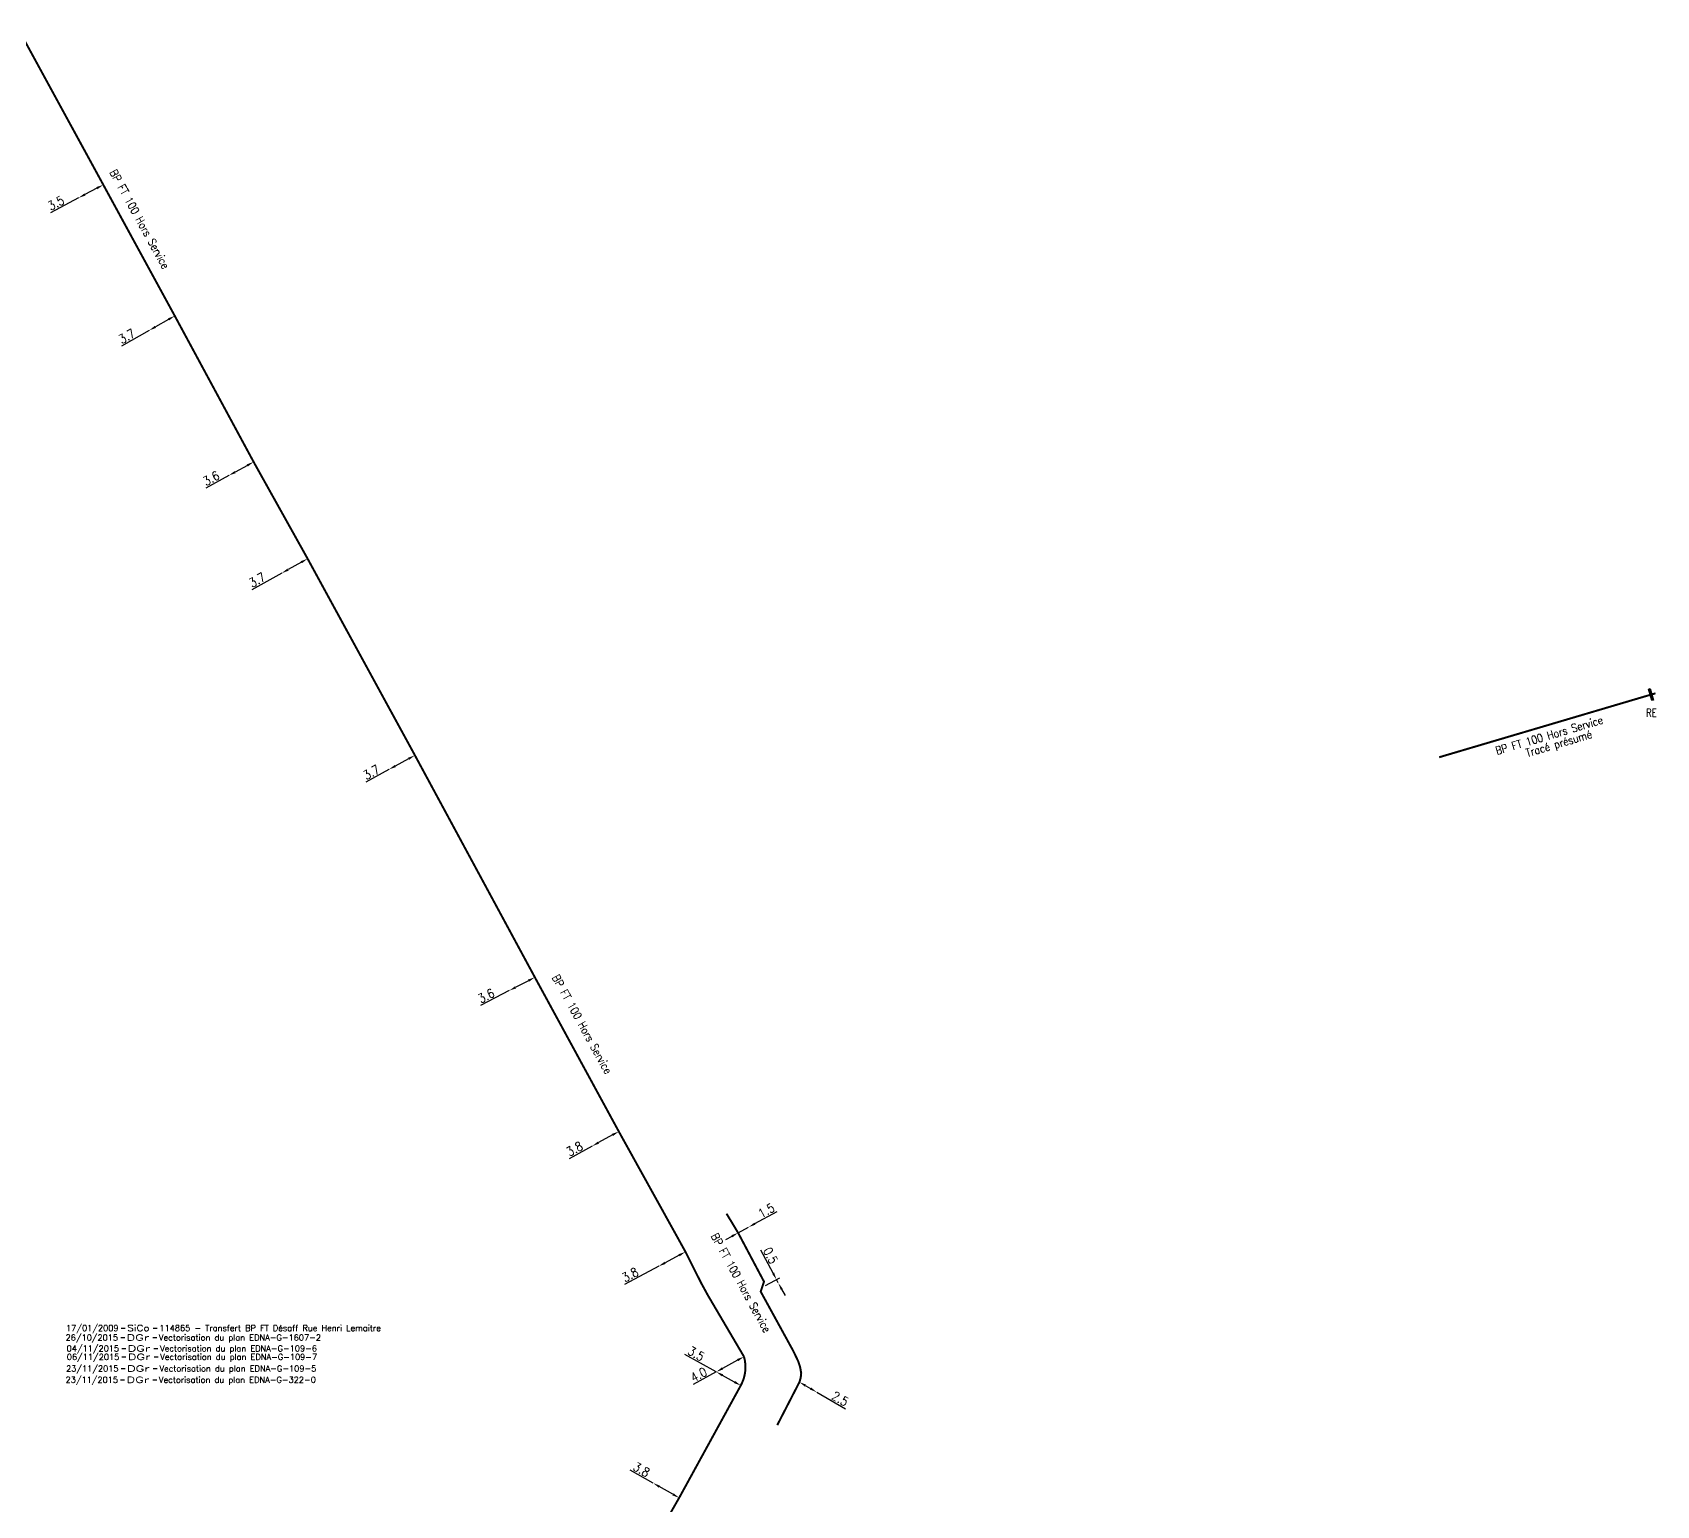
# Model space of a CAD drawing. Header units: millimetres. Extents: x 184000 to 185000, y 128000 to 129000.
# Drawn here: x 184436.4 to 184639.4, y 128215.7 to 128399.8 of the extents above; entities that cross this region are included whole.
import ezdxf
from ezdxf.enums import TextEntityAlignment as Align

# ---------------------------------------------------------------- set-up
doc = ezdxf.new("R2010")
doc.units = ezdxf.units.MM
doc.header["$PDMODE"] = 34
doc.layers.get('0').update_dxf_attribs({"linetype": 'CONTINUOUS'})
doc.layers.get('DEFPOINTS').update_dxf_attribs({"linetype": 'CONTINUOUS'})
doc.layers.add('L_908', color=5, linetype='CONTINUOUS')
doc.layers.add('L_910', color=7, linetype='CONTINUOUS', plot=False)
doc.styles.get("Standard").update_dxf_attribs({"font": 'romans.shx', "width": 0.85})
doc.linetypes.add('BP_HS', pattern='A,2,-1,["G",Standard,S=0.85,R=0,X=-0.27,Y=-0.4],-1', length=4)
doc.dimstyles.get("Standard").update_dxf_attribs({"dimtxt": 1.5, "dimasz": 1.2, "dimexe": 0.625, "dimexo": 0.625, "dimgap": 0.25, "dimtad": 1, "dimdec": 1, "dimzin": 0, "dimdsep": 46, "dimtxsty": 'Standard', "dimcen": -0.5, "dimadec": 0, "dimazin": 0, "dimtfac": 1, "dimtdec": 1, "dimtmove": 0, "dimatfit": 3, "dimfxl": 0, "dimtolj": 1, "dimtzin": 0, "dimarcsym": 0})

# ---------------------------------------------------------------- blocks, each defined once
blk = doc.blocks.new('*D20')
at = {"layer": 'DEFPOINTS', "color": 0, "linetype": 'Continuous', "transparency": 16777216}
for p in [(184532.27, 128231.16), (184532.27, 128231.16), (184534.43, 128229.9)]:
    blk.add_point(p, dxfattribs=at)
at = {"layer": 'L_908', "color": 0, "linetype": 'Continuous', "lineweight": -2, "transparency": 16777216}
for p, q in [((184533.05, 128230.71), (184533.65, 128230.36)), ((184534.43, 128229.9), (184538.01, 128227.83))]:
    blk.add_line(p, q, dxfattribs=at)
at = {"layer": 'L_908', "color": 0, "linetype": 'Continuous', "transparency": 16777216}
for points in [[(184533.12, 128230.84), (184532.97, 128230.58), (184532.27, 128231.16)], [(184533.73, 128230.49), (184533.58, 128230.23), (184534.43, 128229.9)]]:
    blk.add_solid(points, dxfattribs=at)
at = {"layer": 'L_908', "color": 0, "linetype": 'Continuous', "transparency": 16777216, "insert": (184537.36, 128229.08), "char_height": 1.125, "attachment_point": 5, "rotation": 329.9436}
blk.add_mtext('\\A1;2.5', dxfattribs=at)
blk = doc.blocks.new('*D21')
at = {"layer": 'DEFPOINTS', "color": 0, "linetype": 'Continuous', "transparency": 16777216}
for p in [(184524.61, 128249.81), (184524.61, 128249.81), (184525.92, 128250.53)]:
    blk.add_point(p, dxfattribs=at)
at = {"layer": 'L_908', "color": 0, "linetype": 'Continuous', "lineweight": -2, "transparency": 16777216}
for p, q in [((184526.71, 128250.96), (184529.48, 128252.48)), ((184523.82, 128249.37), (184523.03, 128248.94)), ((184524.61, 128249.81), (184525.92, 128250.53))]:
    blk.add_line(p, q, dxfattribs=at)
at = {"layer": 'L_908', "color": 0, "linetype": 'Continuous', "transparency": 16777216}
for points in [[(184526.64, 128251.09), (184526.78, 128250.83), (184525.92, 128250.53)], [(184523.75, 128249.51), (184523.89, 128249.24), (184524.61, 128249.81)]]:
    blk.add_solid(points, dxfattribs=at)
at = {"layer": 'L_908', "color": 0, "linetype": 'Continuous', "transparency": 16777216, "insert": (184528.14, 128252.6), "char_height": 1.125, "attachment_point": 5, "rotation": 28.732}
blk.add_mtext('\\A1;1.5', dxfattribs=at)
blk = doc.blocks.new('*D24')
at = {"layer": 'DEFPOINTS', "color": 0, "linetype": 'Continuous', "transparency": 16777216}
for p in [(184527.59, 128243.01), (184529.63, 128243.55), (184529.63, 128243.55)]:
    blk.add_point(p, dxfattribs=at)
at = {"layer": 'L_908', "color": 0, "linetype": 'Continuous', "lineweight": -2, "transparency": 16777216}
for p, q in [((184528.98, 128244.77), (184527.43, 128247.66)), ((184528.01, 128243.23), (184529.82, 128244.19)), ((184529.63, 128243.55), (184529.4, 128243.97)), ((184530.05, 128242.76), (184530.48, 128241.97))]:
    blk.add_line(p, q, dxfattribs=at)
at = {"layer": 'L_908', "color": 0, "linetype": 'Continuous', "transparency": 16777216}
for points in [[(184529.11, 128244.84), (184528.85, 128244.7), (184529.4, 128243.97)], [(184530.18, 128242.83), (184529.92, 128242.69), (184529.63, 128243.55)]]:
    blk.add_solid(points, dxfattribs=at)
at = {"layer": 'L_908', "color": 0, "linetype": 'Continuous', "transparency": 16777216, "insert": (184528.66, 128246.96), "char_height": 1.125, "attachment_point": 5, "rotation": 298.0942}
blk.add_mtext('\\A1;0.5', dxfattribs=at)
blk = doc.blocks.new('*D30')
at = {"layer": 'DEFPOINTS', "color": 0, "linetype": 'Continuous', "transparency": 16777216}
for p in [(184513.98, 128218.55), (184513.98, 128218.55), (184517.24, 128216.7)]:
    blk.add_point(p, dxfattribs=at)
at = {"layer": 'L_908', "color": 0, "linetype": 'Continuous', "lineweight": -2, "transparency": 16777216}
for p, q in [((184513.98, 128218.55), (184511.13, 128220.16)), ((184516.46, 128217.14), (184514.76, 128218.1))]:
    blk.add_line(p, q, dxfattribs=at)
at = {"layer": 'L_908', "color": 0, "linetype": 'Continuous', "transparency": 16777216}
for points in [[(184514.83, 128218.23), (184514.69, 128217.97), (184513.98, 128218.55)], [(184516.53, 128217.27), (184516.38, 128217.01), (184517.24, 128216.7)]]:
    blk.add_solid(points, dxfattribs=at)
at = {"layer": 'L_908', "color": 0, "linetype": 'Continuous', "transparency": 16777216, "insert": (184512.53, 128220.23), "char_height": 1.125, "attachment_point": 5, "rotation": 330.4404}
blk.add_mtext('\\A1;3.8', dxfattribs=at)
blk = doc.blocks.new('*D31')
at = {"layer": 'DEFPOINTS', "color": 0, "linetype": 'Continuous', "transparency": 16777216}
for p in [(184521.88, 128232.44), (184521.88, 128232.44), (184524.94, 128230.74)]:
    blk.add_point(p, dxfattribs=at)
at = {"layer": 'L_908', "color": 0, "linetype": 'Continuous', "lineweight": -2, "transparency": 16777216}
for p, q in [((184521.88, 128232.44), (184517.96, 128234.62)), ((184524.15, 128231.17), (184522.66, 128232))]:
    blk.add_line(p, q, dxfattribs=at)
at = {"layer": 'L_908', "color": 0, "linetype": 'Continuous', "transparency": 16777216}
for points in [[(184522.74, 128232.13), (184522.59, 128231.87), (184521.88, 128232.44)], [(184524.22, 128231.31), (184524.08, 128231.04), (184524.94, 128230.74)]]:
    blk.add_solid(points, dxfattribs=at)
at = {"layer": 'L_908', "color": 0, "linetype": 'Continuous', "transparency": 16777216, "insert": (184519.36, 128234.7), "char_height": 1.125, "attachment_point": 5, "rotation": 330.9065}
blk.add_mtext('\\A1;3.5', dxfattribs=at)
blk = doc.blocks.new('*D32')
at = {"layer": 'DEFPOINTS', "color": 0, "linetype": 'Continuous', "transparency": 16777216}
for p in [(184525.34, 128234.34), (184521.88, 128232.44), (184521.88, 128232.44)]:
    blk.add_point(p, dxfattribs=at)
at = {"layer": 'L_908', "color": 0, "linetype": 'Continuous', "lineweight": -2, "transparency": 16777216}
for p, q in [((184524.55, 128233.91), (184522.67, 128232.87)), ((184521.88, 128232.44), (184519, 128230.86))]:
    blk.add_line(p, q, dxfattribs=at)
at = {"layer": 'L_908', "color": 0, "linetype": 'Continuous', "transparency": 16777216}
for points in [[(184522.59, 128233), (184522.74, 128232.74), (184521.88, 128232.44)], [(184524.48, 128234.04), (184524.62, 128233.77), (184525.34, 128234.34)]]:
    blk.add_solid(points, dxfattribs=at)
at = {"layer": 'L_908', "color": 0, "linetype": 'Continuous', "transparency": 16777216, "insert": (184519.68, 128232.09), "char_height": 1.125, "attachment_point": 5, "rotation": 28.811}
blk.add_mtext('\\A1;4.0', dxfattribs=at)
blk = doc.blocks.new('*D33')
at = {"layer": 'DEFPOINTS', "color": 0, "linetype": 'Continuous', "transparency": 16777216}
for p in [(184518.03, 128247.44), (184514.68, 128245.64), (184514.68, 128245.64)]:
    blk.add_point(p, dxfattribs=at)
at = {"layer": 'L_908', "color": 0, "linetype": 'Continuous', "lineweight": -2, "transparency": 16777216}
for p, q in [((184517.24, 128247.01), (184515.48, 128246.07)), ((184514.68, 128245.64), (184510.42, 128243.35))]:
    blk.add_line(p, q, dxfattribs=at)
at = {"layer": 'L_908', "color": 0, "linetype": 'Continuous', "transparency": 16777216}
for points in [[(184517.17, 128247.14), (184517.31, 128246.88), (184518.03, 128247.44)], [(184515.41, 128246.2), (184515.55, 128245.93), (184514.68, 128245.64)]]:
    blk.add_solid(points, dxfattribs=at)
at = {"layer": 'L_908', "color": 0, "linetype": 'Continuous', "transparency": 16777216, "insert": (184511.11, 128244.58), "char_height": 1.125, "attachment_point": 5, "rotation": 28.2012}
blk.add_mtext('\\A1;3.8', dxfattribs=at)
blk = doc.blocks.new('*D34')
at = {"layer": 'DEFPOINTS', "color": 0, "linetype": 'Continuous', "transparency": 16777216}
for p in [(184509.7, 128262.47), (184506.37, 128260.65), (184506.37, 128260.65)]:
    blk.add_point(p, dxfattribs=at)
at = {"layer": 'L_908', "color": 0, "linetype": 'Continuous', "lineweight": -2, "transparency": 16777216}
for p, q in [((184508.91, 128262.04), (184507.16, 128261.09)), ((184506.37, 128260.65), (184503.49, 128259.08))]:
    blk.add_line(p, q, dxfattribs=at)
at = {"layer": 'L_908', "color": 0, "linetype": 'Continuous', "transparency": 16777216}
for points in [[(184507.09, 128261.22), (184507.23, 128260.95), (184506.37, 128260.65)], [(184508.84, 128262.18), (184508.98, 128261.91), (184509.7, 128262.47)]]:
    blk.add_solid(points, dxfattribs=at)
at = {"layer": 'L_908', "color": 0, "linetype": 'Continuous', "transparency": 16777216, "insert": (184504.17, 128260.31), "char_height": 1.125, "attachment_point": 5, "rotation": 28.6169}
blk.add_mtext('\\A1;3.8', dxfattribs=at)
blk = doc.blocks.new('*D35')
at = {"layer": 'DEFPOINTS', "color": 0, "linetype": 'Continuous', "transparency": 16777216}
for p in [(184499.21, 128281.74), (184496.01, 128280.08), (184496.01, 128280.08)]:
    blk.add_point(p, dxfattribs=at)
at = {"layer": 'L_908', "color": 0, "linetype": 'Continuous', "lineweight": -2, "transparency": 16777216}
for p, q in [((184498.41, 128281.32), (184496.81, 128280.5)), ((184496.01, 128280.08), (184492.4, 128278.22))]:
    blk.add_line(p, q, dxfattribs=at)
at = {"layer": 'L_908', "color": 0, "linetype": 'Continuous', "transparency": 16777216}
for points in [[(184498.34, 128281.46), (184498.48, 128281.19), (184499.21, 128281.74)], [(184496.74, 128280.63), (184496.88, 128280.36), (184496.01, 128280.08)]]:
    blk.add_solid(points, dxfattribs=at)
at = {"layer": 'L_908', "color": 0, "linetype": 'Continuous', "transparency": 16777216, "insert": (184493.12, 128279.43), "char_height": 1.125, "attachment_point": 5, "rotation": 27.3062}
blk.add_mtext('\\A1;3.6', dxfattribs=at)
blk = doc.blocks.new('*D36')
at = {"layer": 'DEFPOINTS', "color": 0, "linetype": 'Continuous', "transparency": 16777216}
for p in [(184480.97, 128307.71), (184480.97, 128307.71), (184484.22, 128309.48)]:
    blk.add_point(p, dxfattribs=at)
at = {"layer": 'L_908', "color": 0, "linetype": 'Continuous', "lineweight": -2, "transparency": 16777216}
for p, q in [((184480.97, 128307.71), (184478.09, 128306.13)), ((184483.43, 128309.05), (184481.76, 128308.14))]:
    blk.add_line(p, q, dxfattribs=at)
at = {"layer": 'L_908', "color": 0, "linetype": 'Continuous', "transparency": 16777216}
for points in [[(184481.69, 128308.27), (184481.83, 128308.01), (184480.97, 128307.71)], [(184483.35, 128309.18), (184483.5, 128308.92), (184484.22, 128309.48)]]:
    blk.add_solid(points, dxfattribs=at)
at = {"layer": 'L_908', "color": 0, "linetype": 'Continuous', "transparency": 16777216, "insert": (184478.78, 128307.36), "char_height": 1.125, "attachment_point": 5, "rotation": 28.696}
blk.add_mtext('\\A1;3.7', dxfattribs=at)
blk = doc.blocks.new('*D37')
at = {"layer": 'DEFPOINTS', "color": 0, "linetype": 'Continuous', "transparency": 16777216}
for p in [(184467.58, 128332.25), (184467.58, 128332.25), (184470.81, 128334.05)]:
    blk.add_point(p, dxfattribs=at)
at = {"layer": 'L_908', "color": 0, "linetype": 'Continuous', "lineweight": -2, "transparency": 16777216}
for p, q in [((184467.58, 128332.25), (184463.83, 128330.17)), ((184470.03, 128333.61), (184468.37, 128332.69))]:
    blk.add_line(p, q, dxfattribs=at)
at = {"layer": 'L_908', "color": 0, "linetype": 'Continuous', "transparency": 16777216}
for points in [[(184468.29, 128332.82), (184468.44, 128332.55), (184467.58, 128332.25)], [(184469.95, 128333.74), (184470.1, 128333.48), (184470.81, 128334.05)]]:
    blk.add_solid(points, dxfattribs=at)
at = {"layer": 'L_908', "color": 0, "linetype": 'Continuous', "transparency": 16777216, "insert": (184464.51, 128331.4), "char_height": 1.125, "attachment_point": 5, "rotation": 29.0702}
blk.add_mtext('\\A1;3.7', dxfattribs=at)
blk = doc.blocks.new('*D38')
at = {"layer": 'DEFPOINTS', "color": 0, "linetype": 'Continuous', "transparency": 16777216}
for p in [(184460.95, 128344.44), (184460.95, 128344.44), (184464.06, 128346.15)]:
    blk.add_point(p, dxfattribs=at)
at = {"layer": 'L_908', "color": 0, "linetype": 'Continuous', "lineweight": -2, "transparency": 16777216}
for p, q in [((184460.95, 128344.44), (184458.08, 128342.86)), ((184463.28, 128345.71), (184461.74, 128344.87))]:
    blk.add_line(p, q, dxfattribs=at)
at = {"layer": 'L_908', "color": 0, "linetype": 'Continuous', "transparency": 16777216}
for points in [[(184461.67, 128345), (184461.81, 128344.74), (184460.95, 128344.44)], [(184463.2, 128345.84), (184463.35, 128345.58), (184464.06, 128346.15)]]:
    blk.add_solid(points, dxfattribs=at)
at = {"layer": 'L_908', "color": 0, "linetype": 'Continuous', "transparency": 16777216, "insert": (184458.76, 128344.09), "char_height": 1.125, "attachment_point": 5, "rotation": 28.7492}
blk.add_mtext('\\A1;3.6', dxfattribs=at)
blk = doc.blocks.new('*D39')
at = {"layer": 'DEFPOINTS', "color": 0, "linetype": 'Continuous', "transparency": 16777216}
for p in [(184451.01, 128362.58), (184451.01, 128362.58), (184454.21, 128364.39)]:
    blk.add_point(p, dxfattribs=at)
at = {"layer": 'L_908', "color": 0, "linetype": 'Continuous', "lineweight": -2, "transparency": 16777216}
for p, q in [((184451.01, 128362.58), (184447.55, 128360.61)), ((184453.43, 128363.95), (184451.79, 128363.02))]:
    blk.add_line(p, q, dxfattribs=at)
at = {"layer": 'L_908', "color": 0, "linetype": 'Continuous', "transparency": 16777216}
for points in [[(184451.72, 128363.15), (184451.87, 128362.89), (184451.01, 128362.58)], [(184453.35, 128364.08), (184453.5, 128363.82), (184454.21, 128364.39)]]:
    blk.add_solid(points, dxfattribs=at)
at = {"layer": 'L_908', "color": 0, "linetype": 'Continuous', "transparency": 16777216, "insert": (184448.22, 128361.85), "char_height": 1.125, "attachment_point": 5, "rotation": 29.5805}
blk.add_mtext('\\A1;3.7', dxfattribs=at)
blk = doc.blocks.new('*D40')
at = {"layer": 'DEFPOINTS', "color": 0, "linetype": 'Continuous', "transparency": 16777216}
for p in [(184445.28, 128380.77), (184442.18, 128379.14), (184442.18, 128379.14)]:
    blk.add_point(p, dxfattribs=at)
at = {"layer": 'L_908', "color": 0, "linetype": 'Continuous', "lineweight": -2, "transparency": 16777216}
for p, q in [((184442.18, 128379.14), (184438.66, 128377.28)), ((184444.48, 128380.35), (184442.98, 128379.56))]:
    blk.add_line(p, q, dxfattribs=at)
at = {"layer": 'L_908', "color": 0, "linetype": 'Continuous', "transparency": 16777216}
for points in [[(184444.41, 128380.49), (184444.55, 128380.22), (184445.28, 128380.77)], [(184442.91, 128379.69), (184443.05, 128379.43), (184442.18, 128379.14)]]:
    blk.add_solid(points, dxfattribs=at)
at = {"layer": 'L_908', "color": 0, "linetype": 'Continuous', "transparency": 16777216, "insert": (184439.36, 128378.49), "char_height": 1.125, "attachment_point": 5, "rotation": 27.8539}
blk.add_mtext('\\A1;3.5', dxfattribs=at)
blk = doc.blocks.new('GIS_MODF')
at = {"color": 0, "linetype": 'Continuous', "flags": 128}
for points in [[(-2.26, -0.01), (-1.76, -0.01)], [(1.76, -0.01), (2.26, -0.01)]]:
    blk.add_lwpolyline(points, dxfattribs=at)
at = {"color": 0, "linetype": 'Continuous'}
blk.add_attdef('DATE', text='', height=0.75, dxfattribs=at).set_placement((-2.58, -0.39), align=Align.RIGHT)
at = {"color": 0, "linetype": 'Continuous', "width": 3.590909}
blk.add_attdef('USER', text='', height=0.75, dxfattribs=at).set_placement((-1.52, -0.39), (1.31, -0.39), align=Align.FIT)
at = {"color": 0, "linetype": 'Continuous'}
blk.add_attdef('DESC', (2.53, -0.39), '', height=0.75, dxfattribs=at)
blk = doc.blocks.new('L_340_20')
at = {"linetype": 'Continuous'}
blk.add_hatch(color=0, dxfattribs=at).paths.add_polyline_path([(0.12, 0.75), (-0.12, 0.75), (-0.12, -0.75), (0.12, -0.75)])
at = {"color": 0, "linetype": 'Continuous'}
blk.add_lwpolyline([(-0.12, 0.75), (0.12, 0.75), (0.12, -0.75), (-0.12, -0.75)], close=True, dxfattribs=at)
at = {"color": 0, "linetype": 'Continuous', "width": 0.75}
for tag, height, flags, p in [('RE', 1, 8, (0, 2.19)), ('DEF_LEG', 1.2, 3, (0, -5)), ('DEF_COUP', 1.2, 3, (0, -7.5)), ('DEF_TYPE', 1.2, 3, (0, -10))]:
    blk.add_attdef(tag, text='', height=height, dxfattribs=dict(at, flags=flags)).set_placement(p, align=Align.MIDDLE)

msp = doc.modelspace()

# ---------------------------------------------------------------- linework, layer by layer
at = {"layer": 'L_908', "linetype": 'BP_HS', "const_width": 0.25}
msp.add_lwpolyline([(184454.69, 128107), (184468.45, 128131.02), (184472.47, 128138.21), (184479.83, 128151.18), (184493.04, 128174.46), (184499.46, 128185.75), (184506.54, 128197.97), (184517.24, 128216.7), (184524.94, 128230.74, 0.197784), (184525.34, 128234.34), (184520.84, 128241.99), (184519.99, 128243.54), (184518.03, 128247.44), (184509.7, 128262.47), (184499.21, 128281.74), (184499.21, 128281.74), (184484.22, 128309.48), (184470.81, 128334.05), (184464.06, 128346.15), (184454.21, 128364.39), (184445.28, 128380.77), (184434.96, 128399.68)], format="xyb", dxfattribs=at)
at = {"layer": 'L_908', "linetype": 'BP_HS', "ltscale": 0.5, "const_width": 0.25, "flags": 128}
msp.add_lwpolyline([(184639.25, 128317.23), (184638.69, 128317.07), (184612.21, 128309.24)], dxfattribs=at)
at = {"layer": 'L_908', "linetype": 'BP_HS', "const_width": 0.25}
msp.add_lwpolyline([(184523.16, 128252.21), (184524.61, 128249.81), (184527.84, 128243.72), (184527.84, 128243.72), (184527.6, 128243), (184527.43, 128242.47), (184531.5, 128235.05), (184532.11, 128233.78), (184532.35, 128233.06), (184532.49, 128232.29), (184532.43, 128231.71), (184532.27, 128231.16), (184529.5, 128225.79)], dxfattribs=at)

# ---------------------------------------------------------------- block references
at = {"layer": 'L_908', "ltscale": 0.5}
ref = msp.add_blockref('L_340_20', (184638.69, 128317.07), dxfattribs=dict(at, rotation=16.46971734616213))
ref.add_attrib('RE', 'RE', dxfattribs={"layer": '0', "color": 0, "linetype": 'Continuous', "height": 1, "width": 0.75}).set_placement((184638.74, 128314.81), align=Align.MIDDLE)
at = {"layer": 'L_910'}
ref = msp.add_blockref('GIS_MODF', (184449.71, 128236.73), dxfattribs=at)
ref.add_attrib('DATE', '26/10/2015', dxfattribs={"layer": '0', "color": 0, "linetype": 'Continuous', "height": 0.75}).set_placement((184447.12, 128236.35), align=Align.RIGHT)
ref.add_attrib('USER', 'DGr', dxfattribs={"layer": '0', "color": 0, "linetype": 'Continuous', "height": 0.75, "width": 1.462963}).set_placement((184448.19, 128236.35), (184451.01, 128236.35), align=Align.FIT)
ref.add_attrib('DESC', 'Vectorisation du plan EDNA-G-1607-2', (184452.23, 128236.35), dxfattribs={"layer": '0', "color": 0, "linetype": 'Continuous', "height": 0.75})
ref = msp.add_blockref('GIS_MODF', (184449.77, 128237.93), dxfattribs=at)
ref.add_attrib('DATE', '17/01/2009', dxfattribs={"layer": '0', "color": 0, "linetype": 'Continuous', "height": 0.75}).set_placement((184447.18, 128237.54), align=Align.RIGHT)
ref.add_attrib('USER', 'SiCo', dxfattribs={"layer": '0', "color": 0, "linetype": 'Continuous', "height": 0.75, "width": 1.215385}).set_placement((184448.25, 128237.54), (184451.07, 128237.54), align=Align.FIT)
ref.add_attrib('DESC', '114865 - Transfert BP FT Désaff Rue Henri Lemaitre', (184452.29, 128237.54), dxfattribs={"layer": '0', "color": 0, "linetype": 'Continuous', "height": 0.75})
ref = msp.add_blockref('GIS_MODF', (184449.84, 128235.37), dxfattribs=at)
ref.add_attrib('DATE', '04/11/2015', dxfattribs={"layer": '0', "color": 0, "linetype": 'Continuous', "height": 0.75}).set_placement((184447.25, 128234.99), align=Align.RIGHT)
ref.add_attrib('USER', 'DGr', dxfattribs={"layer": '0', "color": 0, "linetype": 'Continuous', "height": 0.75, "width": 1.462963}).set_placement((184448.32, 128234.99), (184451.14, 128234.99), align=Align.FIT)
ref.add_attrib('DESC', 'Vectorisation du plan EDNA-G-109-6', (184452.37, 128234.99), dxfattribs={"layer": '0', "color": 0, "linetype": 'Continuous', "height": 0.75})
ref = msp.add_blockref('GIS_MODF', (184449.86, 128234.32), dxfattribs=at)
ref.add_attrib('DATE', '06/11/2015', dxfattribs={"layer": '0', "color": 0, "linetype": 'Continuous', "height": 0.75}).set_placement((184447.28, 128233.93), align=Align.RIGHT)
ref.add_attrib('USER', 'DGr', dxfattribs={"layer": '0', "color": 0, "linetype": 'Continuous', "height": 0.75, "width": 1.462963}).set_placement((184448.34, 128233.93), (184451.16, 128233.93), align=Align.FIT)
ref.add_attrib('DESC', 'Vectorisation du plan EDNA-G-109-7', (184452.39, 128233.93), dxfattribs={"layer": '0', "color": 0, "linetype": 'Continuous', "height": 0.75})
ref = msp.add_blockref('GIS_MODF', (184449.76, 128232.86), dxfattribs=at)
ref.add_attrib('DATE', '23/11/2015', dxfattribs={"layer": '0', "color": 0, "linetype": 'Continuous', "height": 0.75}).set_placement((184447.18, 128232.48), align=Align.RIGHT)
ref.add_attrib('USER', 'DGr', dxfattribs={"layer": '0', "color": 0, "linetype": 'Continuous', "height": 0.75, "width": 1.462963}).set_placement((184448.24, 128232.48), (184451.07, 128232.48), align=Align.FIT)
ref.add_attrib('DESC', 'Vectorisation du plan EDNA-G-109-5', (184452.29, 128232.48), dxfattribs={"layer": '0', "color": 0, "linetype": 'Continuous', "height": 0.75})
ref = msp.add_blockref('GIS_MODF', (184449.7, 128231.46), dxfattribs=at)
ref.add_attrib('DATE', '23/11/2015', dxfattribs={"layer": '0', "color": 0, "linetype": 'Continuous', "height": 0.75}).set_placement((184447.12, 128231.08), align=Align.RIGHT)
ref.add_attrib('USER', 'DGr', dxfattribs={"layer": '0', "color": 0, "linetype": 'Continuous', "height": 0.75, "width": 1.462963}).set_placement((184448.18, 128231.08), (184451.01, 128231.08), align=Align.FIT)
ref.add_attrib('DESC', 'Vectorisation du plan EDNA-G-322-0', (184452.23, 128231.08), dxfattribs={"layer": '0', "color": 0, "linetype": 'Continuous', "height": 0.75})

# ---------------------------------------------------------------- texts
at = {"layer": 'L_908', "linetype": 'Continuous', "width": 0.85}
for s, rotation, p in [('BP FT 100 Hors Service', 298.8415, (184446.02, 128382.34)), ('BP FT 100 Hors Service', 16.4697, (184619.43, 128309.53)), ('Tracé présumé', 16.4697, (184623.23, 128309.27)), ('BP FT 100 Hors Service', 298.8415, (184501.32, 128281.73)), ('BP FT 100 Hors Service', 298.8415, (184521.17, 128249.42))]:
    msp.add_text(s, height=1, rotation=rotation, dxfattribs=at).set_placement(p)

# ---------------------------------------------------------------- dimensions: what is measured, and where the dimension line sits
at = {"layer": 'L_908', "linetype": 'Continuous'}
for base, p1, p2, angle, picture, middle, dimtype in [((184442.18, 128379.14), (184445.28, 128380.77), (184442.18, 128379.14), 27.8539, '*D40', (184439.71, 128377.83), 160), ((184451.01, 128362.58), (184454.21, 128364.39), (184451.01, 128362.58), 29.5805, '*D39', (184448.59, 128361.2), 160), ((184460.9517, 128344.4385), (184464.0641, 128346.146), (184460.9517, 128344.4385), 28.7492, '*D38', (184459.12, 128343.4336), 160), ((184467.58, 128332.25), (184470.81, 128334.05), (184467.58, 128332.25), 29.0702, '*D37', (184464.87, 128330.74), 160), ((184480.97, 128307.71), (184484.22, 128309.48), (184480.97, 128307.71), 28.696, '*D36', (184479.14, 128306.7), 160), ((184496.01, 128280.08), (184499.21, 128281.74), (184496.01, 128280.08), 27.3062, '*D35', (184493.46, 128278.77), 160), ((184506.37, 128260.65), (184509.7, 128262.47), (184506.37, 128260.65), 28.6169, '*D34', (184504.53, 128259.65), 160), ((184524.61, 128249.81), (184525.92, 128250.53), (184524.61, 128249.81), 208.732, '*D21', (184528.5, 128251.94), 161), ((184514.68, 128245.64), (184518.03, 128247.44), (184514.68, 128245.64), 28.2012, '*D33', (184511.47, 128243.92), 160), ((184529.63, 128243.55), (184527.59, 128243.01), (184529.63, 128243.55), 118.0942, '*D24', (184527.99, 128246.61), 160), ((184521.88, 128232.44), (184524.94, 128230.74), (184521.88, 128232.44), 330.9065, '*D31', (184519, 128234.04), 160), ((184521.8767, 128232.4365), (184525.3378, 128234.3401), (184521.8767, 128232.4365), 28.811, '*D32', (184520.0461, 128231.4296), 160), ((184532.27, 128231.16), (184534.43, 128229.9), (184532.27, 128231.16), 149.9436, '*D20', (184536.98, 128228.43), 161), ((184513.98, 128218.55), (184517.24, 128216.7), (184513.98, 128218.55), 330.4404, '*D30', (184512.16, 128219.58), 160)]:
    dim = msp.add_linear_dim(base=base, p1=p1, p2=p2, angle=angle, dimstyle='Standard', override={"dimscale": 0.75}, dxfattribs=at)
    dim.commit()
    dim.dimension.update_dxf_attribs({"geometry": picture, "text_midpoint": middle, "dimtype": dimtype})

doc.saveas('drawing.dxf')
